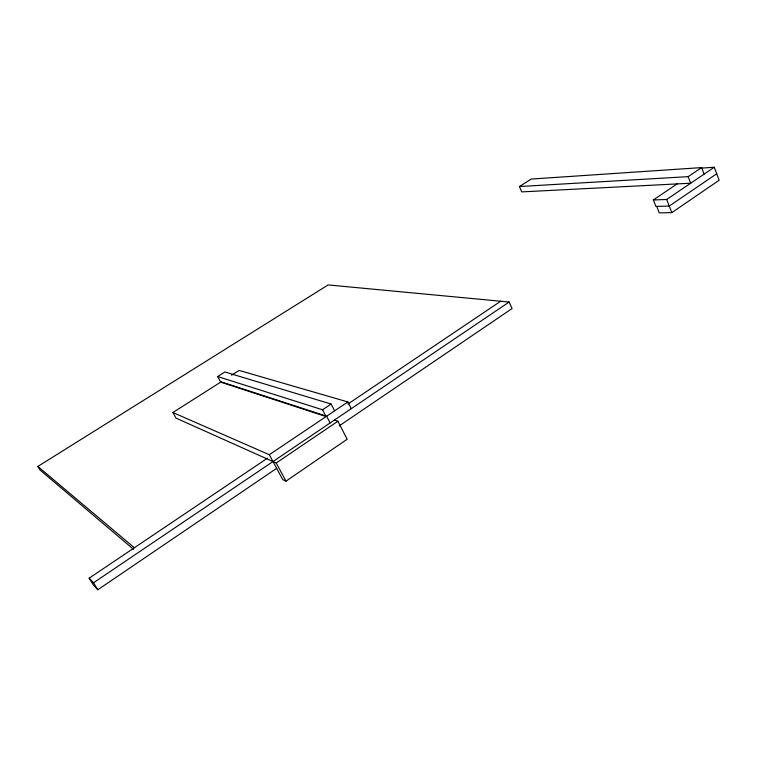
<?xml version="1.0" encoding="UTF-8"?>
<svg xmlns="http://www.w3.org/2000/svg" width="757" height="757" viewBox="0 0 757 757"><rect width="100%" height="100%" fill="white"/><g stroke="black" fill="none" stroke-linecap="round" stroke-linejoin="round"><path stroke-width="1.14" d="M656.716 206.415L659.281 212.878L671.819 212.622L719.15 180.251L714.258 167.259L701.644 168.101M324.375 415.47L221.148 381.84L172.889 412.518L269.312 454.73L282.749 479.597L286.014 481.149L347.16 439.221L337.896 421.242L334.376 420.088M267.571 458.117L89.156 578.187L93.395 585.066L97.814 589.741L276.608 468.375M339.136 425.936L512.073 308.544L509.149 302.024L328.131 284.925L37.85 466.454L39.97 469.936L133.487 549.279M716.709 173.769L669.245 206.065L655.893 206.434L653.329 199.952L677.392 183.743M172.889 412.518L176.04 418.129L276.21 462.991L337.896 421.242M653.329 199.952L666.662 199.488L714.258 167.259M688.17 176.646L690.696 183.213L521.753 191.9L519.434 186.534L688.17 176.646L701.607 167.59L704.095 174.138M89.156 578.187L93.527 582.776L509.149 302.024M269.312 454.73L347.851 401.939L351.276 408.666M347.832 404.096L500.68 301.229M331.131 404.049L224.905 371.971L217.666 376.551L322.577 409.783L331.131 404.049L334.613 410.824M231.547 375.226L239.117 370.419L347.851 401.939M519.434 186.534L531.215 179.068L701.607 167.59M37.85 466.454L134.368 547.765M93.527 582.776L97.814 589.741M217.666 376.551L220.694 382.134L326.087 416.568L322.577 409.783M276.21 462.991L286.014 481.149M326.617 416.208L330.118 422.964M666.662 199.488L671.819 212.622"/></g></svg>
